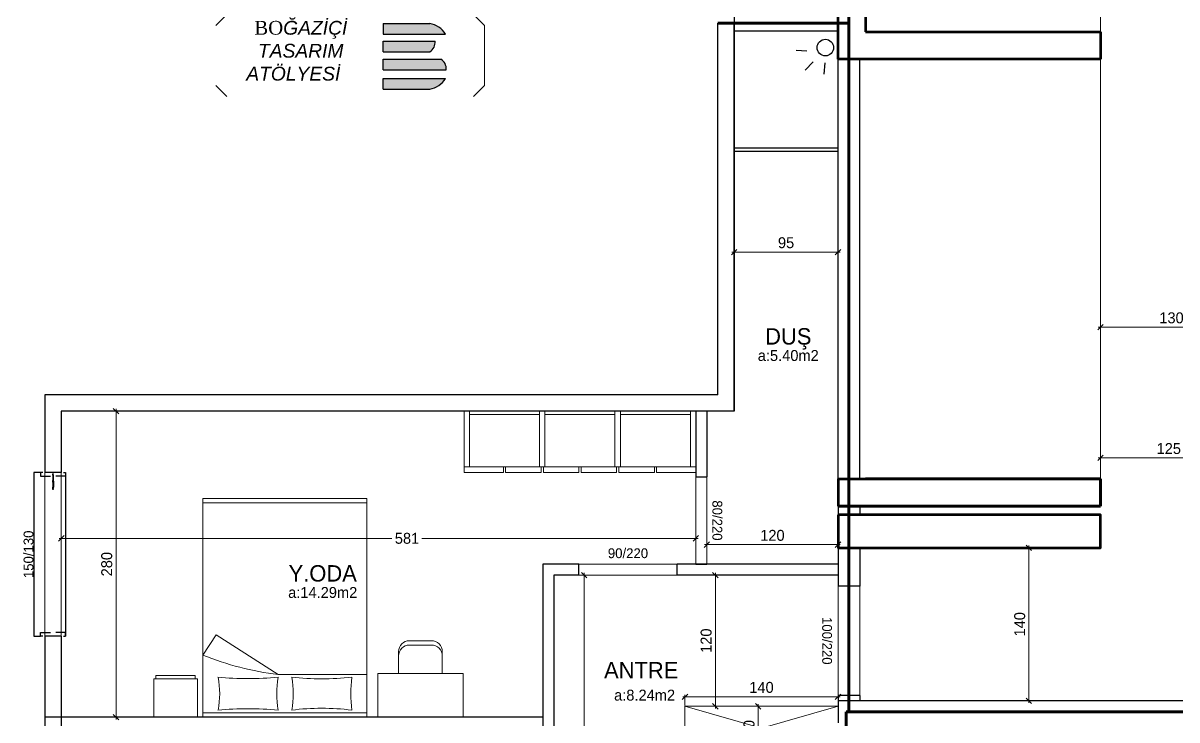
# Model space of a CAD drawing. Header units: centimetres. Extents: x 562865 to 1310255, y -148070 to 32737.
# Drawn here: x 620738 to 621793, y 17856 to 18493 of the extents above; entities that cross this region are included whole.
import ezdxf
from ezdxf.enums import TextEntityAlignment as Align

# ---------------------------------------------------------------- set-up
doc = ezdxf.new("R2010")
doc.units = ezdxf.units.CM
doc.header["$LTSCALE"] = 2.5
doc.layers.get('0').update_dxf_attribs({"color": 86})
for name, color, linetype, lineweight in [('_grns-03_Arka', 33, 'Continuous', 0), ('DUVAR', 4, 'Continuous', 30), ('duvar-kesim', 7, 'Continuous', 0), ('GÖRÜNÜŞLER', 96, 'Continuous', 25), ('iç ölçü', 106, 'Continuous', 18), ('kolon', 1, 'Continuous', 53)]:
    doc.layers.add(name, color=color, linetype=linetype, lineweight=lineweight)
for name, color, linetype in [('alan', 7, 'Continuous'), ('kapi-yazi', 7, 'Continuous'), ('mahal', 7, 'Continuous'), ('penc-yazi', 7, 'Continuous'), ('pencere', 7, 'Continuous')]:
    doc.layers.add(name, color=color, linetype=linetype)
doc.styles.add('autodim', font='times.ttf')
doc.styles.add('PINAR', font='comic.ttf')
doc.dimstyles.new('TEMİZ ÖLÇÜ', dxfattribs={"dimtxt": 10, "dimasz": 5, "dimexe": 1.8, "dimexo": 0.625, "dimgap": 3, "dimtad": 1, "dimdec": 0, "dimrnd": 0.5, "dimzin": 1, "dimdsep": 46, "dimtxsty": 'PINAR', "dimblk": 'OBLIQUE', "dimcen": 0.9, "dimdle": 2, "dimclrd": 256, "dimclre": 256, "dimclrt": 7, "dimadec": 0, "dimazin": 0, "dimtfac": 1, "dimtdec": 0, "dimtofl": 0, "dimtmove": 2, "dimatfit": 2, "dimfxl": 10, "dimfxlon": 1, "dimlwd": -1, "dimlwe": -1, "dimarcsym": 0})

# ---------------------------------------------------------------- blocks, each defined once
blk = doc.blocks.new('_Oblique')
at = {"color": 0, "linetype": 'ByBlock', "lineweight": -2}
blk.add_line((-0.5, -0.5), (0.5, 0.5), dxfattribs=at)
blk = doc.blocks.new('*D1341')
at = {"layer": 'Defpoints', "color": 0}
for p in [(621634.1, 18013), (621634.1, 17873), (621657.6, 17873)]:
    blk.add_point(p, dxfattribs=at)
at = {"layer": 'iç ölçü'}
for p, q in [((621657.6, 18015), (621657.6, 17871)), ((621647.6, 18013), (621659.4, 18013)), ((621647.6, 17873), (621659.4, 17873))]:
    blk.add_line(p, q, dxfattribs=at)
at = {"layer": 'iç ölçü', "linetype": 'ByBlock', "xscale": 5, "yscale": 5, "zscale": 5}
for p, rotation in [((621657.6, 18013), 90), ((621657.6, 17873), 270)]:
    blk.add_blockref('_Oblique', p, dxfattribs=dict(at, rotation=rotation))
at = {"layer": 'iç ölçü', "color": 7, "insert": (621649.2, 17943), "char_height": 10, "attachment_point": 5, "rotation": 90, "style": 'PINAR'}
blk.add_mtext('140', dxfattribs=at)
blk = doc.blocks.new('*D1402')
at = {"layer": 'Defpoints', "color": 0}
for p in [(620794.3, 18138), (620822.7, 18138), (620794.3, 17858)]:
    blk.add_point(p, dxfattribs=at)
at = {"layer": 'iç ölçü'}
for p, q in [((620812.7, 18138), (620824.5, 18138)), ((620822.7, 17856), (620822.7, 18140)), ((620812.7, 17858), (620824.5, 17858))]:
    blk.add_line(p, q, dxfattribs=at)
at = {"layer": 'iç ölçü', "linetype": 'ByBlock', "xscale": 5, "yscale": 5, "zscale": 5}
for p, rotation in [((620822.7, 18138), 90), ((620822.7, 17858), 270)]:
    blk.add_blockref('_Oblique', p, dxfattribs=dict(at, rotation=rotation))
at = {"layer": 'iç ölçü', "color": 7, "insert": (620814.2, 17998), "char_height": 10, "attachment_point": 5, "rotation": 90, "style": 'PINAR'}
blk.add_mtext('280', dxfattribs=at)
blk = doc.blocks.new('*D1403')
at = {"layer": 'Defpoints', "color": 0}
for p in [(620772.6, 18092.5), (621353, 18038.8), (620772.6, 18021.6)]:
    blk.add_point(p, dxfattribs=at)
at = {"layer": 'iç ölçü'}
for p, q in [((620772.6, 18031.6), (620772.6, 18019.8)), ((621353, 18031.6), (621353, 18019.8)), ((620770.6, 18021.6), (621075, 18021.6)), ((621355, 18021.6), (621102.5, 18021.6))]:
    blk.add_line(p, q, dxfattribs=at)
at = {"layer": 'iç ölçü', "linetype": 'ByBlock', "xscale": 5, "yscale": 5, "zscale": 5, "rotation": 180}
blk.add_blockref('_Oblique', (620772.6, 18021.6), dxfattribs=at)
at = {"layer": 'iç ölçü', "linetype": 'ByBlock', "xscale": 5, "yscale": 5, "zscale": 5}
blk.add_blockref('_Oblique', (621353, 18021.6), dxfattribs=at)
at = {"layer": 'iç ölçü', "color": 7, "insert": (621088.8, 18021.6), "char_height": 10, "attachment_point": 5, "style": 'PINAR'}
blk.add_mtext('581', dxfattribs=at)
blk = doc.blocks.new('*D1409')
at = {"layer": 'Defpoints', "color": 0}
for p in [(621363, 18023), (621483, 18023), (621483, 18015.9)]:
    blk.add_point(p, dxfattribs=at)
at = {"layer": 'iç ölçü'}
for p, q in [((621361, 18015.9), (621485, 18015.9)), ((621363, 18022.4), (621363, 18014.1)), ((621483, 18022.4), (621483, 18014.1))]:
    blk.add_line(p, q, dxfattribs=at)
at = {"layer": 'iç ölçü', "linetype": 'ByBlock', "xscale": 5, "yscale": 5, "zscale": 5, "rotation": 180}
blk.add_blockref('_Oblique', (621363, 18015.9), dxfattribs=at)
at = {"layer": 'iç ölçü', "linetype": 'ByBlock', "xscale": 5, "yscale": 5, "zscale": 5}
blk.add_blockref('_Oblique', (621483, 18015.9), dxfattribs=at)
at = {"layer": 'iç ölçü', "color": 7, "insert": (621423, 18024.3), "char_height": 10, "attachment_point": 5, "style": 'PINAR'}
blk.add_mtext('120', dxfattribs=at)
blk = doc.blocks.new('*D1410')
at = {"layer": 'Defpoints', "color": 0}
for p in [(621483, 18283.5), (621388, 18255.2), (621483, 18255.2)]:
    blk.add_point(p, dxfattribs=at)
at = {"layer": 'iç ölçü'}
for p, q in [((621386, 18283.5), (621485, 18283.5)), ((621388, 18273.5), (621388, 18285.3)), ((621483, 18273.5), (621483, 18285.3))]:
    blk.add_line(p, q, dxfattribs=at)
at = {"layer": 'iç ölçü', "linetype": 'ByBlock', "xscale": 5, "yscale": 5, "zscale": 5, "rotation": 180}
blk.add_blockref('_Oblique', (621388, 18283.5), dxfattribs=at)
at = {"layer": 'iç ölçü', "linetype": 'ByBlock', "xscale": 5, "yscale": 5, "zscale": 5}
blk.add_blockref('_Oblique', (621483, 18283.5), dxfattribs=at)
at = {"layer": 'iç ölçü', "color": 7, "insert": (621435.5, 18292), "char_height": 10, "attachment_point": 5, "style": 'PINAR'}
blk.add_mtext('95', dxfattribs=at)
blk = doc.blocks.new('A$C1BDB261E')
at = {"layer": 'DUVAR'}
h = blk.add_hatch(color=41, dxfattribs=at)
h.dxf.hatch_style = 1
h.paths.add_polyline_path([(195.7, 57.1), (210.2, 57.1, 0.202686), (195.7, 66.8), (153.1, 66.8), (153.1, 57.1)])
h.paths.add_polyline_path([(153.1, 50.6), (153.1, 40.9), (195.7, 40.9, 0.299894), (200.5, 50.6), (195.7, 50.6)])
h.paths.add_polyline_path([(210.7, 24.4, 0.299894), (205.8, 34.1), (201, 34.1), (153.1, 34.1), (153.1, 24.4)])
h.paths.add_polyline_path([(195.7, 6.7, 0.202686), (210.2, 16.4), (195.7, 16.4), (153.1, 16.4), (153.1, 6.7)])
at = {"layer": '_grns-03_Arka'}
for p, q in [((0, 65), (10, 75)), ((245.7, 65), (235.7, 75)), ((245.7, 65), (245.7, 10)), ((10, 0), (0, 10)), ((235.7, 0), (245.7, 10))]:
    blk.add_line(p, q, dxfattribs=at)
at = {"layer": 'DUVAR', "color": 41}
for p, q in [((153.1, 66.8), (153.1, 57.1)), ((153.1, 66.8), (195.7, 66.8)), ((153.1, 57.1), (195.7, 57.1)), ((195.7, 57.1), (210.2, 57.1)), ((153.1, 40.9), (153.1, 50.6)), ((153.1, 50.6), (195.7, 50.6)), ((195.7, 50.6), (200.5, 50.6)), ((153.1, 40.9), (195.7, 40.9)), ((153.1, 24.4), (153.1, 34.1)), ((153.1, 34.1), (201, 34.1)), ((201, 34.1), (205.8, 34.1)), ((153.1, 24.4), (210.7, 24.4)), ((153.1, 6.7), (153.1, 16.4)), ((153.1, 16.4), (195.7, 16.4)), ((195.7, 16.4), (210.2, 16.4)), ((153.1, 6.7), (195.7, 6.7))]:
    blk.add_line(p, q, dxfattribs=at)
for centre, radius, start, end in [((191.5, 44.7), 22.4, 33.3943, 79.2256), ((190.8, 49.4), 9.84, 300.0476, 6.8223), ((200.9, 25.6), 9.84, 353.1777, 59.9524), ((191.5, 28.7), 22.4, 280.7744, 326.6057)]:
    blk.add_arc(centre, radius, start, end, dxfattribs=at)
at = {"insert": (22.8, 69.1), "char_height": 12.589, "width": 119.549, "attachment_point": 1, "style": 'autodim'}
blk.add_mtext('\\pi12.452;BO{\\fArial|b0|i1|c162|p34;ĞAZİÇİ \\P\\pi15.789;TASARIM \\P\\pi5.1217;ATÖLYESİ}', dxfattribs=at)
blk = doc.blocks.new('*D1359')
at = {"layer": 'Defpoints', "color": 0}
for p in [(621397.9, 17868), (621397.9, 17828), (621410, 17828)]:
    blk.add_point(p, dxfattribs=at)
at = {"layer": 'iç ölçü'}
for p, q in [((621400, 17868), (621411.8, 17868)), ((621410, 17870), (621410, 17826)), ((621400, 17828), (621411.8, 17828))]:
    blk.add_line(p, q, dxfattribs=at)
at = {"layer": 'iç ölçü', "linetype": 'ByBlock', "xscale": 5, "yscale": 5, "zscale": 5}
for p, rotation in [((621410, 17868), 90), ((621410, 17828), 270)]:
    blk.add_blockref('_Oblique', p, dxfattribs=dict(at, rotation=rotation))
at = {"layer": 'iç ölçü', "color": 7, "insert": (621401.6, 17848), "char_height": 10, "attachment_point": 5, "rotation": 90, "style": 'PINAR'}
blk.add_mtext('40', dxfattribs=at)
blk = doc.blocks.new('*D1426')
at = {"layer": 'Defpoints', "color": 0}
for p in [(621343, 17868), (621483, 17876.7), (621483, 17868)]:
    blk.add_point(p, dxfattribs=at)
at = {"layer": 'iç ölçü'}
for p, q in [((621343, 17868.6), (621343, 17878.5)), ((621483, 17868.6), (621483, 17878.5)), ((621341, 17876.7), (621485, 17876.7))]:
    blk.add_line(p, q, dxfattribs=at)
at = {"layer": 'iç ölçü', "linetype": 'ByBlock', "xscale": 5, "yscale": 5, "zscale": 5, "rotation": 180}
blk.add_blockref('_Oblique', (621343, 17876.7), dxfattribs=at)
at = {"layer": 'iç ölçü', "linetype": 'ByBlock', "xscale": 5, "yscale": 5, "zscale": 5}
blk.add_blockref('_Oblique', (621483, 17876.7), dxfattribs=at)
at = {"layer": 'iç ölçü', "color": 7, "insert": (621413, 17885.2), "char_height": 10, "attachment_point": 5, "style": 'PINAR'}
blk.add_mtext('140', dxfattribs=at)
blk = doc.blocks.new('*D1427')
at = {"layer": 'Defpoints', "color": 0}
for p in [(621368, 17988), (621370.8, 17988), (621368, 17868)]:
    blk.add_point(p, dxfattribs=at)
at = {"layer": 'iç ölçü'}
for p, q in [((621368.6, 17988), (621372.6, 17988)), ((621370.8, 17866), (621370.8, 17990)), ((621368.6, 17868), (621372.6, 17868))]:
    blk.add_line(p, q, dxfattribs=at)
at = {"layer": 'iç ölçü', "linetype": 'ByBlock', "xscale": 5, "yscale": 5, "zscale": 5}
for p, rotation in [((621370.8, 17988), 90), ((621370.8, 17868), 270)]:
    blk.add_blockref('_Oblique', p, dxfattribs=dict(at, rotation=rotation))
at = {"layer": 'iç ölçü', "color": 7, "insert": (621362.4, 17928), "char_height": 10, "attachment_point": 5, "rotation": 90, "style": 'PINAR'}
blk.add_mtext('120', dxfattribs=at)
blk = doc.blocks.new('A$C5B622B99')
for p, q in [((0, 200), (40, 200)), ((0, 165), (0, 200)), ((40, 165), (40, 200)), ((45, 143.2), (45, 196)), ((195, 161), (195, 196)), ((205, 200), (283, 200)), ((205, 160), (205, 200)), ((283, 160), (283, 200)), ((0, 165), (40, 165)), ((205, 160), (283, 160)), ((45, 0), (45, 4)), ((195, 4), (195, 0)), ((195, 0), (45, 0))]:
    blk.add_line(p, q)
at = {"color": 42}
for p, q in [((2, 161.8), (2, 165)), ((38, 161.8), (2, 161.8)), ((38, 165), (38, 161.8)), ((57.1, 124.7), (113.8, 161)), ((195, 161), (113.8, 161)), ((195, 161), (195, 4)), ((224, 160), (224, 140)), ((264, 160), (264, 140)), ((57.1, 124.7), (45, 143.1)), ((45, 4), (45, 143.1)), ((234, 134), (254, 134)), ((234, 130), (254, 130)), ((195, 4), (45, 4))]:
    blk.add_line(p, q, dxfattribs=at)
blk.add_lwpolyline([(45, 200), (195, 200), (195, 196), (45, 196)], close=True)
for centre, radius, start, end in [((-12.2, 178.5), 72.6, 348.068, 11.932), ((86.3, 527.8), 335.5, 265.2981, 274.7019), ((224.4, 178.5), 111.7, 172.2808, 187.7192), ((153.7, 412.9), 221.1, 262.855, 277.145), ((44.7, 178.5), 82.9, 349.5741, 10.4259), ((317.1, 178.5), 136.7, 173.6991, 186.3009), ((86.3, -141.4), 306.1, 84.846, 95.154), ((153.7, -94.4), 259.3, 83.9124, 96.0876), ((195, 161), 0.005, 270, 0), ((45, 143.2), 0.005, 180, 292.0158)]:
    blk.add_arc(centre, radius, start, end)
for centre, radius, start, end in [((147.5, -110.3), 273.4, 97.0858, 112.0158), ((234, 144), 10, 180, 270), ((234, 140), 10, 180, 270), ((254, 144), 10, 270, 0), ((254, 140), 10, 270, 0)]:
    blk.add_arc(centre, radius, start, end, dxfattribs=at)
blk = doc.blocks.new('A$C355D1F9A')
for p, q in [((0, 0), (0, 212)), ((56, 212), (0, 212)), ((51, 212), (51, 0)), ((56, 176), (56, 212)), ((51, 207), (0, 207)), ((3, 143), (3, 207)), ((51, 176), (56, 176)), ((51, 174), (56, 174)), ((56, 141.5), (56, 174)), ((51, 143), (0, 143)), ((51, 138), (0, 138)), ((3, 138), (3, 74)), ((51, 141.5), (56, 141.5)), ((51, 139.5), (56, 139.5)), ((56, 139.5), (56, 107)), ((51, 107), (56, 107)), ((51, 105), (56, 105)), ((56, 105), (56, 72.5)), ((0, 74), (51, 74)), ((0, 69), (51, 69)), ((3, 69), (3, 5)), ((51, 72.5), (56, 72.5)), ((51, 70.5), (56, 70.5)), ((56, 70.5), (56, 38)), ((51, 38), (56, 38)), ((51, 36), (56, 36)), ((56, 36), (56, 0)), ((51, 5), (0, 5)), ((56, 0), (0, 0))]:
    blk.add_line(p, q)
blk = doc.blocks.new('fm-win2')
at = {"color": 8, "linetype": 'Continuous'}
for p, q in [((11, 1.4), (11, 0.2)), ((11, 1.4), (54.3, 1.4)), ((11, 0.2), (54.3, 0.2)), ((12, 1.4), (12, 0.2)), ((12.8, 3), (52.5, 3)), ((53.3, 1.4), (53.3, 0.2)), ((54.3, 1.4), (54.3, 0.2)), ((63.9, 0.3), (63.9, -0.9)), ((63.9, 0.3), (103.2, 0.3)), ((64.9, 0.3), (64.9, -0.9)), ((102.2, 0.3), (102.2, -0.9)), ((103.2, 0.3), (103.2, -0.9)), ((12.9, -1.9), (52.3, -1.9)), ((63.9, -0.9), (103.2, -0.9)), ((65.4, -3.3), (101.6, -3.3))]:
    blk.add_line(p, q, dxfattribs=at)
at = {"linetype": 'Continuous'}
for points in [[(7, -1.8), (0, -1.8), (0, 1.8), (7, 1.8)], [(7.5, -1.7), (7.5, -0.1), (7.2, -0.1), (7.2, 0.2), (7.5, 0.2), (7.5, 0.7), (7.2, 0.7), (7.2, 1), (7.5, 1), (7.5, 2), (6.2, 2), (6.2, 2.7), (5.6, 2.7), (5.5, 2), (5.2, 2), (5.4, 3), (12.5, 3), (12.7, 2), (12.4, 2), (12.3, 2.7), (11.7, 2.7), (11.7, 2), (10.5, 2), (10.5, 1), (10.8, 1), (10.8, 0.7), (10.5, 0.7), (10.5, 0.2), (10.8, 0.2), (10.8, -0.1), (10.5, -0.1), (10.5, -1.7), (10.8, -1.7), (10.8, -2), (7.2, -2), (7.2, -1.7)], [(58, 2), (59.2, 2), (59.2, 2.7), (59.8, 2.7), (59.9, 2), (60.2, 2), (60, 3), (52.8, 3), (52.6, 2), (52.9, 2), (53, 2.7), (53.5, 2.7), (53.5, 2), (54.7, 2), (54.7, 1), (54.4, 1), (54.4, 0.7), (54.7, 0.7), (54.7, 0.2), (54.4, 0.2), (54.4, -0.1), (54.7, -0.1), (54.7, -1.7), (54.4, -1.7), (54.4, -2), (58.3, -2), (58.3, -1.7), (58, -1.7), (58, -0.1), (58.3, -0.1), (58.3, 0.2), (58, 0.2), (58, 0.7), (58.3, 0.7), (58.3, 1), (58, 1)], [(63.1, -1.2), (63.1, 0.9), (63.9, 0.9), (63.9, 1.6), (64.4, 1.6), (64.5, 0.9), (64.9, 0.9), (64.7, 1.9), (59.8, 1.9), (59.8, 1.6), (59.9, 1.6), (59.9, 0.8), (59.1, 0.8), (59.1, -0.2), (60.1, -0.2), (60.1, -1.8), (59.1, -1.8), (59.1, -2.3), (57.5, -2.3), (57.5, -3.5), (63.4, -3.5), (63.4, -3.2), (63.1, -3.2), (63.1, -1.4), (63.4, -1.4), (63.4, -1.2)], [(104, -1.4), (103.7, -1.4), (103.7, -1.2), (104, -1.2), (104, 0.9), (103.1, 0.9), (103.1, 1.6), (102.6, 1.6), (102.5, 0.9), (102.2, 0.9), (102.4, 1.9), (107.3, 1.9), (107.3, 1.6), (107.2, 1.6), (107.2, 0.8), (108, 0.8), (108, -0.2), (107, -0.2), (107, -1.8), (108, -1.8), (108, -2.3), (109.5, -2.3), (109.5, -3.5), (103.7, -3.5), (103.7, -3.2), (104, -3.2)], [(109, 0.7), (108.7, 0.7), (108.7, 1), (109, 1), (109, 2), (107.8, 2), (107.8, 2.7), (107.2, 2.7), (107.1, 2), (106.8, 2), (107, 3), (114.4, 3), (114.6, 2), (114.2, 2), (114.1, 2.7), (113.6, 2.7), (113.6, 2), (112.3, 2), (112.3, 1), (112.6, 1), (112.6, 0.7), (112.3, 0.7), (112.3, 0.2), (112.6, 0.2), (112.6, -0.1), (112.3, -0.1), (112.3, -1.7), (112.6, -1.7), (112.6, -2), (108.7, -2), (108.7, -1.7), (109, -1.7), (109, -0.1), (108.7, -0.1), (108.7, 0.2), (109, 0.2)], [(113, -1.8), (120, -1.8), (120, 1.8), (113, 1.8)]]:
    blk.add_lwpolyline(points, close=True, dxfattribs=at)
at = {"color": 8, "linetype": 'Continuous'}
blk.add_lwpolyline([(63.4, 1.9), (65.2, 3.7), (101.8, 3.7), (103.6, 1.9)], dxfattribs=at)
for points in [[(10.9, -1.4), (10.9, -1.9), (12.6, -1.9), (12.6, -0.5), (12.3, -0.5), (12.3, -1), (11.8, -1), (11.8, -0.5), (11.5, -0.5), (11.5, -1.1), (10.7, -1.1), (10.7, -0.5), (10.6, -0.5), (10.6, -1.4)], [(54.3, -1.4), (54.3, -1.9), (52.6, -1.9), (52.6, -0.5), (52.9, -0.5), (52.9, -1), (53.4, -1), (53.4, -0.5), (53.7, -0.5), (53.7, -1.1), (54.5, -1.1), (54.5, -0.5), (54.6, -0.5), (54.6, -1.4)], [(63.2, -2.4), (63.5, -2.4), (63.5, -3.3), (65.2, -3.3), (65.2, -1.6), (64.9, -1.6), (64.9, -2.1), (64.4, -2.1), (64.4, -1.6), (64.1, -1.6), (64.1, -2.1), (63.3, -2.1), (63.3, -1.6), (63.2, -1.6)], [(103.9, -2.4), (103.6, -2.4), (103.6, -3.3), (101.9, -3.3), (101.9, -1.6), (102.2, -1.6), (102.2, -2.1), (102.7, -2.1), (102.7, -1.6), (103, -1.6), (103, -2.1), (103.8, -2.1), (103.8, -1.6), (103.9, -1.6)]]:
    blk.add_lwpolyline(points, close=True, dxfattribs=at)
blk = doc.blocks.new('*D1428')
at = {"layer": 'Defpoints', "color": 0}
for p in [(621250.8, 17988), (621356.5, 17988), (621343, 17488)]:
    blk.add_point(p, dxfattribs=at)
at = {"layer": 'iç ölçü'}
for p, q in [((621260.8, 17988), (621249, 17988)), ((621250.8, 17486), (621250.8, 17990)), ((621260.8, 17488), (621249, 17488))]:
    blk.add_line(p, q, dxfattribs=at)
at = {"layer": 'iç ölçü', "linetype": 'ByBlock', "xscale": 5, "yscale": 5, "zscale": 5}
for p, rotation in [((621250.8, 17988), 90), ((621250.8, 17488), 270)]:
    blk.add_blockref('_Oblique', p, dxfattribs=dict(at, rotation=rotation))
at = {"layer": 'iç ölçü', "color": 7, "insert": (621242.3, 17738), "char_height": 10, "attachment_point": 5, "rotation": 90, "style": 'PINAR'}
blk.add_mtext('500', dxfattribs=at)
blk = doc.blocks.new('*D1360')
at = {"layer": 'Defpoints', "color": 0}
for p in [(621723, 18138), (621848, 18103.7), (621848, 18095.3)]:
    blk.add_point(p, dxfattribs=at)
at = {"layer": 'iç ölçü'}
for p, q in [((621723, 18105.3), (621723, 18093.5)), ((621848, 18103), (621848, 18093.5)), ((621721, 18095.3), (621850, 18095.3))]:
    blk.add_line(p, q, dxfattribs=at)
at = {"layer": 'iç ölçü', "linetype": 'ByBlock', "xscale": 5, "yscale": 5, "zscale": 5, "rotation": 180}
blk.add_blockref('_Oblique', (621723, 18095.3), dxfattribs=at)
at = {"layer": 'iç ölçü', "linetype": 'ByBlock', "xscale": 5, "yscale": 5, "zscale": 5}
blk.add_blockref('_Oblique', (621848, 18095.3), dxfattribs=at)
at = {"layer": 'iç ölçü', "color": 7, "insert": (621785.5, 18103.7), "char_height": 10, "attachment_point": 5, "style": 'PINAR'}
blk.add_mtext('125', dxfattribs=at)
blk = doc.blocks.new('*D1361')
at = {"layer": 'Defpoints', "color": 0}
for p in [(621723, 18214.9), (621723, 18197.4), (621853, 18197.4)]:
    blk.add_point(p, dxfattribs=at)
at = {"layer": 'iç ölçü'}
for p, q in [((621855, 18214.9), (621721, 18214.9)), ((621723, 18204.9), (621723, 18216.7)), ((621853, 18204.9), (621853, 18216.7))]:
    blk.add_line(p, q, dxfattribs=at)
at = {"layer": 'iç ölçü', "linetype": 'ByBlock', "xscale": 5, "yscale": 5, "zscale": 5, "rotation": 180}
blk.add_blockref('_Oblique', (621723, 18214.9), dxfattribs=at)
at = {"layer": 'iç ölçü', "linetype": 'ByBlock', "xscale": 5, "yscale": 5, "zscale": 5}
blk.add_blockref('_Oblique', (621853, 18214.9), dxfattribs=at)
at = {"layer": 'iç ölçü', "color": 7, "insert": (621788, 18223.3), "char_height": 10, "attachment_point": 5, "style": 'PINAR'}
blk.add_mtext('130', dxfattribs=at)

msp = doc.modelspace()

# ---------------------------------------------------------------- linework, layer by layer
at = {"layer": 'DUVAR'}
for p, q in [((621388, 18848), (621388, 18138)), ((621373, 18153), (621373, 18493)), ((621388, 18138), (621388, 18493)), ((621388, 18493), (621388, 18138)), ((621483, 18485.5), (621388, 18485.5)), ((621483, 18076), (621483, 18460)), ((621503, 18076), (621503, 18460)), ((621373, 18153), (620757.6, 18153)), ((620757.6, 18153), (620757.6, 18082)), ((621388, 18138), (620772.6, 18138)), ((620772.6, 18138), (620772.6, 18082)), ((621353, 18138), (621353, 18078)), ((621363, 18138), (621363, 18078)), ((620772.6, 18082), (620757.6, 18082)), ((621353, 18078), (621363, 18078)), ((621483, 18051), (621483, 18043)), ((621483, 18051), (621483, 18043)), ((621503, 18051), (621503, 18043)), ((621503, 18051), (621503, 18043)), ((621483, 18013), (621483, 17977.9)), ((621503, 18013), (621503, 17977.9)), ((621213, 17998), (621213, 17837)), ((621245.9, 17998), (621213, 17998)), ((621245.9, 17988), (621245.9, 17998)), ((621483, 17998), (621335.9, 17998)), ((621335.9, 17988), (621335.9, 17998)), ((621353, 17998), (621353, 17998)), ((621353, 17998), (621363, 17998)), ((621363, 17998), (621363, 17998)), ((621223, 17988), (621223, 17837)), ((621245.9, 17988), (621223, 17988)), ((621483, 17988), (621335.9, 17988)), ((621503, 17977.9), (621483, 17977.9)), ((620757.6, 17932), (620757.6, 17781.1)), ((620772.6, 17932), (620757.6, 17932)), ((620772.6, 17932), (620772.6, 17781.1)), ((621483, 17877.9), (621483, 17853)), ((621503, 17877.9), (621483, 17877.9)), ((621503, 17877.9), (621503, 17873)), ((621873, 17873), (621483, 17873)), ((621213, 17858), (620757.6, 17858))]:
    msp.add_line(p, q, dxfattribs=at)
at = {"layer": 'duvar-kesim'}
for p, q in [((620757.6, 18082), (620757.6, 17932)), ((620772.6, 18082), (620772.6, 17932)), ((621353, 17998), (621353, 18078)), ((621363, 17998), (621363, 18078)), ((621335.9, 17998), (621245.9, 17998)), ((621335.9, 17988), (621245.9, 17988)), ((621483, 17977.9), (621483, 17877.9)), ((621503, 17977.9), (621503, 17877.9))]:
    msp.add_line(p, q, dxfattribs=at)
at = {"layer": 'GÖRÜNÜŞLER'}
for p, q in [((621454.4, 18467.3), (621444.8, 18467.8)), ((621460.2, 18457.4), (621453.1, 18449.8)), ((621470.8, 18456.6), (621470.1, 18446.2)), ((621483, 18378.5), (621388, 18378.5)), ((621483, 18375.5), (621388, 18375.5))]:
    msp.add_line(p, q, dxfattribs=at)
msp.add_circle((621471.4, 18470.6), 7.58, dxfattribs=at)
at = {"layer": 'iç ölçü'}
for p, q in [((621723, 18485), (621723, 18685)), ((621723, 18460), (621723, 18063.5)), ((621483, 17868), (621343, 17868)), ((621343, 17828), (621343, 17868)), ((621343, 17868), (621483, 17828)), ((621483, 17868), (621343, 17828))]:
    msp.add_line(p, q, dxfattribs=at)
at = {"layer": 'kolon'}
for p, q in [((621483, 18460), (621483, 18935)), ((621508, 18685), (621508, 18485)), ((621508, 18485), (621723, 18485)), ((621723, 18485), (621723, 18460)), ((621508, 18460), (621483, 18460)), ((621723, 18460), (621508, 18460)), ((621483, 18076), (621723, 18076)), ((621483, 18076), (621483, 18051)), ((621723, 18076), (621508, 18076)), ((621723, 18076), (621723, 18051)), ((621723, 18051), (621723, 18076)), ((621723, 18051), (621483, 18051)), ((621483, 18051), (621723, 18051))]:
    msp.add_line(p, q, dxfattribs=at)
at = {"layer": 'kolon', "color": 6, "lineweight": 100}
for p, q in [((621493, 18493), (621373, 18493)), ((621490.5, 17863), (621490.5, 17075.3)), ((621490.5, 17863), (621493, 17863))]:
    msp.add_line(p, q, dxfattribs=at)
msp.add_lwpolyline([(621493, 17863), (621863, 17863), (621863, 19123), (621493, 19123)], close=True, dxfattribs=at)
at = {"layer": 'kolon'}
msp.add_lwpolyline([(621483, 18043), (621483, 18013), (621723, 18013), (621723, 18043)], close=True, dxfattribs=at)
msp.add_lwpolyline([(621483, 18043), (621483, 18013), (621723, 18013), (621723, 18043)], close=True, dxfattribs=at)
at = {"layer": 'pencere'}
for points in [[(620753.6, 18082), (620747.6, 18082), (620747.6, 17932), (620753.6, 17932)], [(620755.6, 18082), (620753.6, 18082), (620753.6, 18078.5), (620762.6, 18078.5)], [(620774.6, 18082), (620776.6, 18082), (620776.6, 18078.5), (620767.6, 18078.5)], [(620776.6, 18082), (620776.6, 17932)], [(620755.6, 17932), (620753.6, 17932), (620753.6, 17935.5), (620762.6, 17935.5)], [(620774.6, 17932), (620776.6, 17932), (620776.6, 17935.5), (620767.6, 17935.5)]]:
    msp.add_lwpolyline(points, dxfattribs=at)

# ---------------------------------------------------------------- block references
at = {"layer": 'iç ölçü'}
msp.add_blockref('A$C1BDB261E', (620913.9, 18425.9), dxfattribs=at)
at = {"layer": 'iç ölçü', "rotation": 270}
msp.add_blockref('A$C355D1F9A', (621141, 18138), dxfattribs=at)
at = {"layer": 'iç ölçü', "xscale": -1, "rotation": 180}
msp.add_blockref('A$C5B622B99', (620857.1, 18058), dxfattribs=at)
at = {"layer": 'pencere', "xscale": 0.1233333333333333, "yscale": -0.1, "zscale": 0.1233333333333333, "rotation": 270}
msp.add_blockref('fm-win2', (620765.1, 18081), dxfattribs=at)

# ---------------------------------------------------------------- texts
at = {"layer": 'alan', "style": 'PINAR'}
for s, p in [('a:5.40m2', (621437.5, 18183.9)), ('a:14.29m2', (621011.7, 17967.1)), ('a:8.24m2', (621306.1, 17873.2))]:
    msp.add_text(s, height=10, dxfattribs=at).set_placement(p, align=Align.CENTER)
at = {"layer": 'kapi-yazi', "style": 'PINAR'}
for s, rotation, p in [('80/220', 270, (621372.6, 18038)), ('90/220', 0, (621290.9, 18008)), ('100/220', 270, (621473, 17927.9))]:
    msp.add_text(s, height=9, rotation=rotation, dxfattribs=at).set_placement(p, align=Align.MIDDLE_CENTER)
at = {"layer": 'mahal', "style": 'PINAR'}
for s, p in [('DUŞ', (621437.5, 18198.9)), ('Y.ODA', (621011.7, 17982.1)), ('ANTRE', (621303, 17893.5))]:
    msp.add_text(s, height=15, dxfattribs=at).set_placement(p, align=Align.CENTER)
at = {"layer": 'penc-yazi', "style": 'PINAR'}
msp.add_text('150/130', height=9, rotation=90, dxfattribs=at).set_placement((620742.6, 18007), align=Align.MIDDLE_CENTER)

# ---------------------------------------------------------------- dimensions: what is measured, and where the dimension line sits
at = {"layer": 'iç ölçü'}
for base, p1, p2, picture, middle in [((621483, 18283.5), (621388, 18255.2), (621483, 18255.2), '*D1410', (621435.5, 18292)), ((621723, 18214.9), (621853, 18197.4), (621723, 18197.4), '*D1361', (621788, 18223.3)), ((621848, 18095.3), (621723, 18138), (621848, 18103.7), '*D1360', (621785.5, 18103.7)), ((621483, 18015.9), (621363, 18023), (621483, 18023), '*D1409', (621423, 18024.3)), ((621483, 17876.7), (621343, 17868), (621483, 17868), '*D1426', (621413, 17885.2))]:
    dim = msp.add_linear_dim(base=base, p1=p1, p2=p2, dimstyle='TEMİZ ÖLÇÜ', override={"dimarcsym": 1}, dxfattribs=at)
    dim.commit()
    dim.dimension.update_dxf_attribs({"geometry": picture, "text_midpoint": middle})
for base, p1, p2, picture, middle in [((620822.7, 18138), (620794.3, 17858), (620794.3, 18138), '*D1402', (620814.2, 17998)), ((621657.6, 17873), (621634.1, 18013), (621634.1, 17873), '*D1341', (621649.2, 17943)), ((621250.8, 17988), (621343, 17488), (621356.5, 17988), '*D1428', (621242.3, 17738)), ((621370.8, 17988), (621368, 17868), (621368, 17988), '*D1427', (621362.4, 17928)), ((621410, 17828), (621397.9, 17868), (621397.9, 17828), '*D1359', (621401.6, 17848))]:
    dim = msp.add_linear_dim(base=base, p1=p1, p2=p2, angle=90, dimstyle='TEMİZ ÖLÇÜ', override={"dimarcsym": 1}, dxfattribs=at)
    dim.commit()
    dim.dimension.update_dxf_attribs({"geometry": picture, "text_midpoint": middle})
dim = msp.add_linear_dim(base=(620772.6, 18021.6), p1=(621353, 18038.8), p2=(620772.6, 18092.5), dimstyle='TEMİZ ÖLÇÜ', override={"dimarcsym": 1}, dxfattribs=at)
dim.commit()
dim.dimension.update_dxf_attribs({"geometry": '*D1403', "text_midpoint": (621088.8, 18021.6), "dimtype": 160})

doc.saveas('drawing.dxf')
